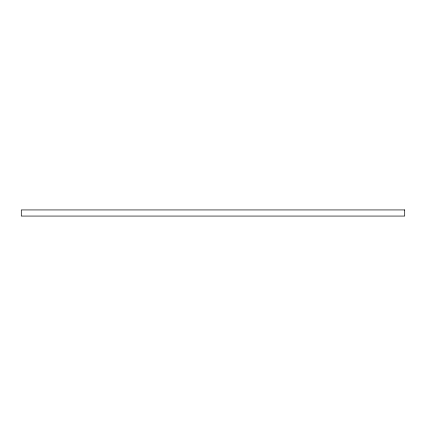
<?xml version="1.0" encoding="UTF-8"?>
<svg xmlns="http://www.w3.org/2000/svg" width="426" height="426" viewBox="0 0 426 426"><rect width="100%" height="100%" fill="white"/><g stroke="black" fill="none" stroke-linecap="round" stroke-linejoin="round"><path stroke-width="0.64" d="M404.7 209.933L21.3 209.933L21.3 216.067L404.7 216.067L404.7 209.933"/></g></svg>
